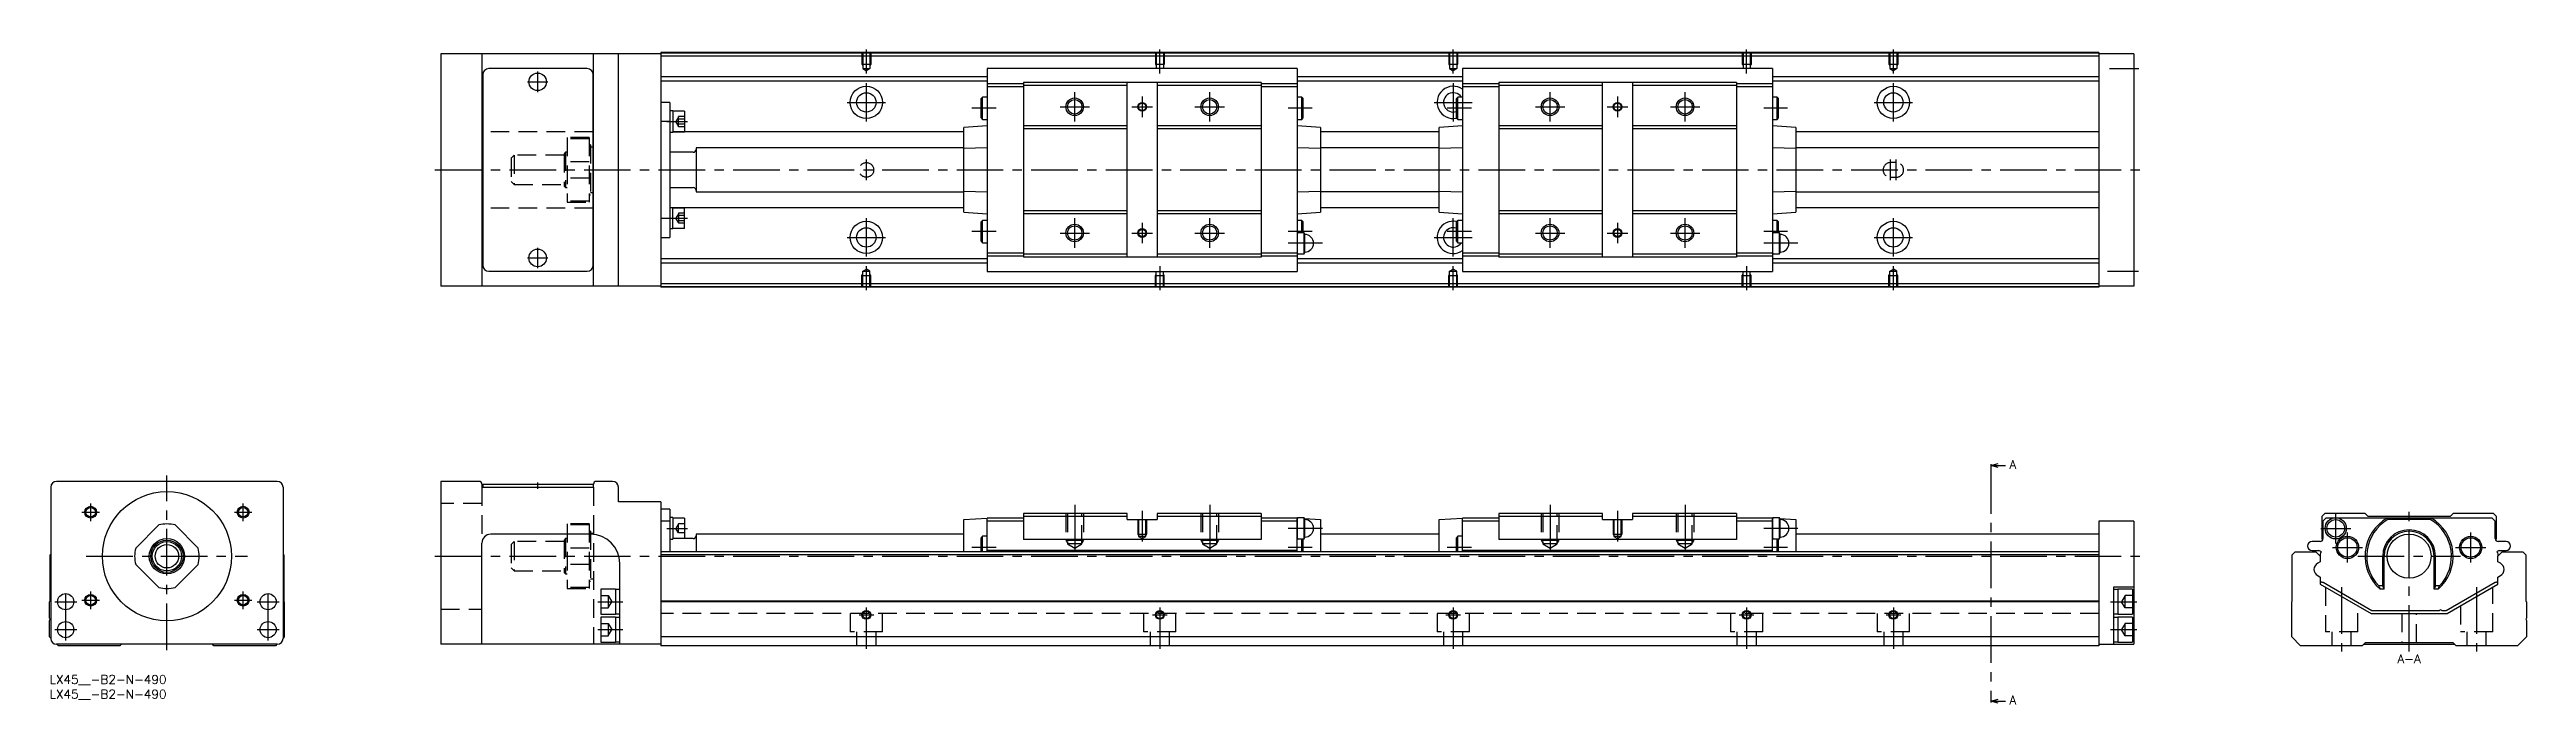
# Model space of a CAD drawing. Extents: x 0 to 844, y -10 to 213.
import ezdxf

# ---------------------------------------------------------------- set-up
doc = ezdxf.new("R2010")
doc.units = 0
doc.header["$LTSCALE"] = 0.5
doc.linetypes.add('CENTER', pattern=[50.8, 31.75, -6.35, 6.35, -6.35])
doc.linetypes.add('DASHED', pattern=[19.05, 12.7, -6.35])
for name, color, linetype in [('MSM_CENTER', 1, 'CENTER'), ('MSM_CONTINUOUS', 7, 'CONTINUOUS'), ('MSM_DASHED', 4, 'DASHED'), ('MSM_NARROW', 5, 'CONTINUOUS'), ('MSM_PART_NUMBER', 7, 'CONTINUOUS')]:
    doc.layers.add(name, color=color, linetype=linetype)
doc.styles.get("Standard").update_dxf_attribs({"font": 'txt.shx', "height": 3, "bigfont": 'bigfont.shx'})

# ---------------------------------------------------------------- blocks, each defined once
blk = doc.blocks.new('*U3')
at = {"layer": 'MSM_PART_NUMBER'}
blk.add_text('LX45__-B2-N-490', height=3, dxfattribs=at).set_placement((0, -3))
blk = doc.blocks.new('*U4')
at = {"layer": 'MSM_PART_NUMBER'}
blk.add_text('LX45__-B2-N-490', height=3, dxfattribs=at).set_placement((0, -8))

msp = doc.modelspace()

# ---------------------------------------------------------------- linework, layer by layer
at = {"layer": 'MSM_CENTER'}
for p, q in [((278.36, 204.91), (278.36, 213.12)), ((378.36, 204.91), (378.36, 213.12)), ((478.36, 204.91), (478.36, 213.12)), ((578.36, 204.91), (578.36, 213.12)), ((628.36, 204.91), (628.36, 213.12)), ((166.36, 198.62), (166.36, 205.62)), ((702.03, 206.62), (711.98, 206.62)), ((162.86, 202.12), (169.86, 202.12)), ((271.86, 195.12), (284.85, 195.12)), ((278.36, 188.62), (278.36, 201.62)), ((349.36, 188.62), (349.36, 198.62)), ((372.36, 197.12), (372.36, 190.12)), ((395.36, 188.62), (395.36, 198.62)), ((471.86, 195.12), (484.86, 195.12)), ((478.36, 201.62), (478.36, 188.62)), ((511.36, 188.62), (511.36, 198.62)), ((534.36, 197.12), (534.36, 190.12)), ((557.36, 188.62), (557.36, 198.62)), ((621.86, 195.12), (634.86, 195.12)), ((628.36, 188.62), (628.36, 201.62)), ((210.36, 188.58), (217.36, 188.58)), ((322.56, 193.12), (314.35, 193.12)), ((344.36, 193.62), (354.36, 193.62)), ((368.86, 193.62), (375.86, 193.62)), ((390.36, 193.62), (400.36, 193.62)), ((430.26, 193.12), (422.16, 193.12)), ((484.56, 193.12), (476.35, 193.12)), ((506.36, 193.62), (516.36, 193.62)), ((530.86, 193.62), (537.86, 193.62)), ((552.36, 193.62), (562.36, 193.62)), ((592.26, 193.12), (584.16, 193.12)), ((131.36, 172.12), (712.36, 172.12)), ((278.36, 168.62), (278.36, 175.62)), ((627.36, 168.62), (627.36, 175.62)), ((629.36, 168.62), (629.36, 175.62)), ((210.36, 155.67), (217.36, 155.67)), ((278.36, 142.62), (278.36, 155.62)), ((349.36, 145.62), (349.36, 155.62)), ((372.36, 154.12), (372.36, 147.12)), ((395.36, 145.62), (395.36, 155.62)), ((478.36, 142.62), (478.36, 155.62)), ((511.36, 145.62), (511.36, 155.62)), ((534.36, 154.12), (534.36, 147.12)), ((557.36, 145.62), (557.36, 155.62)), ((628.36, 142.62), (628.36, 155.62)), ((166.36, 138.62), (166.36, 145.62)), ((271.86, 149.12), (284.86, 149.12)), ((322.56, 151.12), (314.35, 151.12)), ((344.36, 150.62), (354.36, 150.62)), ((368.86, 150.62), (375.86, 150.62)), ((390.36, 150.62), (400.36, 150.62)), ((430.26, 151.12), (422.16, 151.12)), ((433.76, 147.12), (422.16, 147.12)), ((471.86, 149.12), (484.86, 149.12)), ((484.56, 151.12), (476.35, 151.12)), ((506.36, 150.62), (516.36, 150.62)), ((530.86, 150.62), (537.86, 150.62)), ((552.36, 150.62), (562.36, 150.62)), ((592.26, 151.12), (584.16, 151.12)), ((595.76, 147.12), (584.16, 147.12)), ((621.86, 149.12), (634.86, 149.12)), ((162.86, 142.12), (169.86, 142.12)), ((278.36, 131.12), (278.36, 139.33)), ((378.36, 139.33), (378.36, 131.12)), ((478.36, 131.12), (478.36, 139.33)), ((578.36, 139.33), (578.36, 131.12)), ((628.36, 131.12), (628.36, 139.33)), ((701.36, 137.62), (711.86, 137.62)), ((40, 8.5), (40, 68)), ((661.52, 70.87), (661.52, -8.37)), ((166.36, 63.5), (166.36, 65.6)), ((11.02, 55.5), (17.02, 55.5)), ((14.02, 52.5), (14.02, 58.5)), ((62.98, 55.5), (68.98, 55.5)), ((65.98, 52.5), (65.98, 58.5)), ((349.36, 58), (349.36, 40.3)), ((372.36, 56), (372.36, 45.5)), ((395.36, 58), (395.36, 40.3)), ((511.36, 58), (511.36, 40.3)), ((534.36, 56), (534.36, 45.5)), ((557.36, 58), (557.36, 40.3)), ((779.11, 44.87), (779.11, 55.13)), ((804.11, 8), (804.11, 56)), ((210.36, 50), (217.36, 50)), ((322.56, 43.5), (314.35, 43.5)), ((433.76, 50), (422.16, 50)), ((430.26, 43.5), (422.16, 43.5)), ((484.56, 43.5), (476.35, 43.5)), ((595.76, 50), (584.16, 50)), ((592.26, 43.5), (584.16, 43.5)), ((773.98, 50), (784.24, 50)), ((777.98, 43.5), (788.24, 43.5)), ((783.11, 38.37), (783.11, 48.63)), ((819.98, 43.5), (830.24, 43.5)), ((825.11, 38.37), (825.11, 48.63)), ((12.5, 40.5), (67.5, 40.5)), ((131.36, 40.5), (712.36, 40.5)), ((786.61, 40.5), (821.61, 40.5)), ((5.5, 11.75), (5.5, 28.75)), ((11.02, 25.5), (17.02, 25.5)), ((14.02, 22.5), (14.02, 28.5)), ((62.98, 25.5), (68.98, 25.5)), ((65.98, 22.5), (65.98, 28.5)), ((74.5, 11.75), (74.5, 28.75)), ((781.11, 29.97), (781.11, 8)), ((827.11, 29.97), (827.11, 8)), ((1.75, 25), (9.25, 25)), ((70.75, 25), (78.25, 25)), ((186.86, 25), (195.36, 25)), ((275.86, 20.5), (280.86, 20.5)), ((278.36, 9), (278.36, 23)), ((375.86, 20.5), (380.86, 20.5)), ((378.36, 23), (378.36, 9)), ((475.86, 20.5), (480.86, 20.5)), ((478.36, 23), (478.36, 9)), ((575.86, 20.5), (580.86, 20.5)), ((578.36, 23), (578.36, 9)), ((625.86, 20.5), (630.86, 20.5)), ((628.36, 23), (628.36, 9)), ((702.36, 25), (711.36, 25)), ((1.75, 15.5), (9.25, 15.5)), ((70.75, 15.5), (78.25, 15.5)), ((186.86, 15.5), (195.36, 15.5)), ((702.36, 15.5), (711.36, 15.5))]:
    msp.add_line(p, q, dxfattribs=at)
at = {"layer": 'MSM_CONTINUOUS'}
for p, q in [((208.36, 211.72), (133.36, 211.72)), ((133.36, 211.72), (133.36, 132.52)), ((147.36, 211.72), (147.36, 132.52)), ((185.36, 132.52), (185.36, 211.72)), ((193.86, 132.52), (193.86, 211.72)), ((698.36, 212.12), (208.36, 212.12)), ((208.36, 212.12), (208.36, 132.12)), ((698.36, 211.92), (208.36, 211.92)), ((698.36, 212.12), (698.36, 132.12)), ((710.36, 211.72), (698.36, 211.72)), ((710.36, 211.72), (710.36, 132.52)), ((147.66, 204.62), (147.66, 139.62)), ((183.26, 206.62), (149.66, 206.62)), ((185.26, 139.62), (185.26, 204.62)), ((698.36, 210.92), (208.36, 210.92)), ((319.56, 203.87), (208.36, 203.87)), ((425.16, 206.72), (319.56, 206.72)), ((319.56, 206.72), (319.56, 137.52)), ((425.16, 206.72), (425.16, 137.52)), ((481.56, 203.87), (425.16, 203.87)), ((587.16, 206.72), (481.56, 206.72)), ((481.56, 206.72), (481.56, 137.52)), ((587.16, 206.72), (587.16, 137.52)), ((698.36, 203.87), (587.16, 203.87)), ((147.66, 202.22), (147.36, 202.22)), ((147.66, 197.72), (147.36, 197.72)), ((185.36, 202.22), (185.26, 202.22)), ((185.36, 197.72), (185.26, 197.72)), ((319.56, 202.37), (208.36, 202.37)), ((211.36, 195.12), (208.36, 195.12)), ((211.36, 195.12), (211.36, 149.12)), ((317.96, 196.92), (317.46, 196.42)), ((317.46, 189.82), (317.46, 196.42)), ((317.96, 189.32), (317.96, 196.92)), ((319.56, 196.92), (317.96, 196.92)), ((331.86, 201.47), (319.56, 201.47)), ((331.86, 200.47), (319.56, 200.47)), ((412.86, 201.87), (331.86, 201.87)), ((331.86, 201.87), (331.86, 142.37)), ((367.26, 200.87), (331.86, 200.87)), ((367.26, 142.37), (367.26, 201.87)), ((377.46, 201.87), (377.46, 142.37)), ((412.86, 200.87), (377.46, 200.87)), ((412.86, 201.87), (412.86, 142.37)), ((425.16, 201.47), (412.86, 201.47)), ((425.16, 200.47), (412.86, 200.47)), ((481.56, 202.37), (425.16, 202.37)), ((426.76, 196.92), (425.16, 196.92)), ((427.26, 196.42), (426.76, 196.92)), ((426.76, 189.32), (426.76, 196.92)), ((427.26, 189.82), (427.26, 196.42)), ((479.96, 196.92), (479.46, 196.42)), ((479.46, 189.82), (479.46, 196.42)), ((479.96, 189.32), (479.96, 196.92)), ((481.56, 196.92), (479.96, 196.92)), ((493.86, 201.47), (481.56, 201.47)), ((493.86, 200.47), (481.56, 200.47)), ((574.86, 201.87), (493.86, 201.87)), ((493.86, 201.87), (493.86, 142.37)), ((529.26, 200.87), (493.86, 200.87)), ((529.26, 142.37), (529.26, 201.87)), ((539.46, 201.87), (539.46, 142.37)), ((574.86, 200.87), (539.46, 200.87)), ((574.86, 201.87), (574.86, 142.37)), ((587.16, 201.47), (574.86, 201.47)), ((587.16, 200.47), (574.86, 200.47)), ((698.36, 202.37), (587.16, 202.37)), ((588.76, 196.92), (587.16, 196.92)), ((589.26, 196.42), (588.76, 196.92)), ((588.76, 189.32), (588.76, 196.92)), ((589.26, 189.82), (589.26, 196.42)), ((211.36, 188.65), (208.36, 188.65)), ((212.36, 192.23), (211.36, 192.23)), ((212.36, 192.23), (212.36, 184.93)), ((216.36, 192.08), (212.36, 192.08)), ((216.36, 192.08), (216.36, 185.08)), ((319.56, 187.12), (311.56, 186.57)), ((311.56, 157.68), (311.56, 186.57)), ((317.46, 189.82), (317.96, 189.32)), ((317.96, 189.32), (319.56, 189.32)), ((367.26, 187.12), (331.86, 187.12)), ((367.26, 186.12), (331.86, 186.12)), ((412.86, 187.12), (377.46, 187.12)), ((412.86, 186.12), (377.46, 186.12)), ((425.16, 189.32), (426.76, 189.32)), ((433.16, 186.57), (425.16, 187.12)), ((426.76, 189.32), (427.26, 189.82)), ((433.16, 186.57), (433.16, 157.68)), ((481.56, 187.12), (473.56, 186.57)), ((473.56, 157.68), (473.56, 186.57)), ((479.46, 189.82), (479.96, 189.32)), ((479.96, 189.32), (481.56, 189.32)), ((529.26, 187.12), (493.86, 187.12)), ((529.26, 186.12), (493.86, 186.12)), ((574.86, 187.12), (539.46, 187.12)), ((574.86, 186.12), (539.46, 186.12)), ((587.16, 189.32), (588.76, 189.32)), ((595.16, 186.57), (587.16, 187.12)), ((588.76, 189.32), (589.26, 189.82)), ((595.16, 186.57), (595.16, 157.68)), ((147.66, 185.12), (147.36, 185.12)), ((185.36, 185.12), (185.26, 185.12)), ((185.36, 179.87), (185.26, 179.87)), ((211.36, 184.93), (212.36, 184.93)), ((219.36, 178.12), (211.36, 178.12)), ((212.36, 185.08), (216.36, 185.08)), ((311.56, 185.05), (212.36, 185.05)), ((220.36, 179.62), (220.36, 164.62)), ((311.56, 179.62), (220.36, 179.62)), ((319.56, 179.61), (311.56, 179.36)), ((433.16, 179.36), (425.16, 179.61)), ((473.56, 185.05), (433.16, 185.05)), ((473.56, 179.62), (433.16, 179.62)), ((481.56, 179.61), (473.56, 179.36)), ((595.16, 179.36), (587.16, 179.61)), ((698.36, 185.05), (595.16, 185.05)), ((698.36, 179.62), (595.16, 179.62)), ((185.26, 164.37), (185.36, 164.37)), ((211.36, 166.12), (219.36, 166.12)), ((220.36, 164.62), (311.56, 164.62)), ((311.56, 164.89), (319.56, 164.64)), ((425.16, 164.64), (433.16, 164.89)), ((473.56, 164.62), (433.16, 164.62)), ((473.56, 164.89), (481.56, 164.64)), ((587.16, 164.64), (595.16, 164.89)), ((595.16, 164.62), (698.36, 164.62)), ((147.66, 159.12), (147.36, 159.12)), ((185.36, 159.12), (185.26, 159.12)), ((211.36, 155.6), (208.36, 155.6)), ((211.36, 159.32), (212.36, 159.32)), ((212.36, 152.02), (211.36, 152.02)), ((212.36, 152.02), (212.36, 159.32)), ((311.56, 159.2), (212.36, 159.2)), ((212.36, 159.17), (216.36, 159.17)), ((216.36, 152.17), (212.36, 152.17)), ((216.36, 152.17), (216.36, 159.17)), ((311.56, 157.68), (319.56, 157.12)), ((317.96, 154.92), (317.46, 154.42)), ((317.46, 147.82), (317.46, 154.42)), ((317.96, 147.32), (317.96, 154.92)), ((319.56, 154.92), (317.96, 154.92)), ((367.26, 158.12), (331.86, 158.12)), ((367.26, 157.12), (331.86, 157.12)), ((412.86, 158.12), (377.46, 158.12)), ((412.86, 157.12), (377.46, 157.12)), ((425.16, 157.12), (433.16, 157.68)), ((426.76, 154.92), (425.16, 154.92)), ((427.26, 154.42), (426.76, 154.92)), ((426.76, 150.72), (426.76, 154.92)), ((427.26, 150.72), (427.26, 154.42)), ((473.56, 159.2), (433.16, 159.2)), ((473.56, 157.68), (481.56, 157.12)), ((479.96, 154.92), (479.46, 154.42)), ((479.46, 147.82), (479.46, 154.42)), ((479.96, 147.32), (479.96, 154.92)), ((481.56, 154.92), (479.96, 154.92)), ((529.26, 158.12), (493.86, 158.12)), ((529.26, 157.12), (493.86, 157.12)), ((574.86, 158.12), (539.46, 158.12)), ((574.86, 157.12), (539.46, 157.12)), ((587.16, 157.12), (595.16, 157.68)), ((588.76, 154.92), (587.16, 154.92)), ((589.26, 154.42), (588.76, 154.92)), ((588.76, 150.72), (588.76, 154.92)), ((589.26, 150.72), (589.26, 154.42)), ((698.36, 159.2), (595.16, 159.2)), ((147.66, 146.52), (147.36, 146.52)), ((185.36, 146.52), (185.26, 146.52)), ((208.36, 149.12), (211.36, 149.12)), ((317.46, 147.82), (317.96, 147.32)), ((317.96, 147.32), (319.56, 147.32)), ((331.86, 143.77), (319.56, 143.77)), ((425.16, 143.77), (412.86, 143.77)), ((425.32, 150.72), (425.16, 150.12)), ((425.16, 144.12), (425.32, 143.52)), ((425.32, 143.52), (425.32, 150.72)), ((427.6, 150.72), (425.32, 150.72)), ((425.32, 143.52), (427.6, 143.52)), ((427.6, 143.52), (427.6, 150.72)), ((427.76, 150.12), (427.6, 150.72)), ((427.6, 143.52), (427.76, 144.12)), ((427.76, 144.12), (427.76, 150.12)), ((479.46, 147.82), (479.96, 147.32)), ((479.96, 147.32), (481.56, 147.32)), ((493.86, 143.77), (481.56, 143.77)), ((587.16, 143.77), (574.86, 143.77)), ((587.32, 150.72), (587.16, 150.12)), ((587.16, 144.12), (587.32, 143.52)), ((587.32, 143.52), (587.32, 150.72)), ((589.6, 150.72), (587.32, 150.72)), ((587.32, 143.52), (589.6, 143.52)), ((589.6, 143.52), (589.6, 150.72)), ((589.76, 150.12), (589.6, 150.72)), ((589.6, 143.52), (589.76, 144.12)), ((589.76, 144.12), (589.76, 150.12)), ((147.36, 142.02), (147.66, 142.02)), ((149.66, 137.62), (183.26, 137.62)), ((185.26, 142.02), (185.36, 142.02)), ((319.56, 141.87), (208.36, 141.87)), ((319.56, 140.37), (208.36, 140.37)), ((331.86, 142.77), (319.56, 142.77)), ((319.56, 137.52), (425.16, 137.52)), ((367.26, 143.37), (331.86, 143.37)), ((412.86, 142.37), (331.86, 142.37)), ((412.86, 143.37), (377.46, 143.37)), ((425.16, 142.77), (412.86, 142.77)), ((481.56, 141.87), (425.16, 141.87)), ((481.56, 140.37), (425.16, 140.37)), ((493.86, 142.77), (481.56, 142.77)), ((481.56, 137.52), (587.16, 137.52)), ((529.26, 143.37), (493.86, 143.37)), ((574.86, 142.37), (493.86, 142.37)), ((574.86, 143.37), (539.46, 143.37)), ((587.16, 142.77), (574.86, 142.77)), ((698.36, 141.87), (587.16, 141.87)), ((698.36, 140.37), (587.16, 140.37)), ((208.36, 132.52), (133.36, 132.52)), ((698.36, 133.32), (208.36, 133.32)), ((698.36, 132.32), (208.36, 132.32)), ((698.36, 132.12), (208.36, 132.12)), ((710.36, 132.52), (698.36, 132.52)), ((661.52, 71.37), (664.02, 72.04)), ((661.52, 71.87), (661.52, 70.87)), ((661.52, 71.37), (666.52, 71.37)), ((664.02, 70.7), (661.52, 71.37)), ((0.4, 64), (0.4, 12.5)), ((77.6, 66), (2.4, 66)), ((79.6, 64), (79.6, 12.5)), ((146.36, 66), (133.36, 66)), ((133.36, 66), (133.36, 10.5)), ((147.36, 65), (147.36, 64)), ((147.36, 64), (185.36, 64)), ((147.66, 65), (147.66, 64)), ((147.66, 65), (185.26, 65)), ((163.36, 65.1), (169.36, 65.1)), ((163.36, 65.1), (163.36, 65)), ((169.36, 65), (169.36, 65.1)), ((185.26, 65), (185.26, 64)), ((185.36, 64), (185.36, 65)), ((191.86, 66), (186.36, 66)), ((193.86, 59), (193.86, 64)), ((29.36, 43.3), (37.2, 51.14)), ((42.8, 51.14), (50.64, 43.3)), ((208.36, 59), (193.86, 59)), ((208.36, 59), (208.36, 10)), ((211.36, 56.5), (208.36, 56.5)), ((211.36, 52.5), (208.36, 52.5)), ((211.36, 56.5), (211.36, 42)), ((212.36, 53.65), (211.36, 53.65)), ((212.36, 53.65), (212.36, 46.35)), ((216.36, 53.5), (212.36, 53.5)), ((216.36, 53.5), (216.36, 46.5)), ((311.56, 53), (319.56, 53.5)), ((311.56, 42), (311.56, 53)), ((331.86, 53.5), (319.56, 53.5)), ((319.56, 42), (319.56, 53.5)), ((331.86, 52.5), (319.56, 52.5)), ((367.26, 55), (331.86, 55)), ((331.86, 55), (331.86, 46.15)), ((367.26, 54), (331.86, 54)), ((367.26, 53), (367.26, 55)), ((367.26, 53), (377.46, 53)), ((377.46, 55), (377.46, 53)), ((412.86, 55), (377.46, 55)), ((412.86, 54), (377.46, 54)), ((412.86, 55), (412.86, 46.15)), ((425.16, 53.5), (412.86, 53.5)), ((425.16, 52.5), (412.86, 52.5)), ((425.32, 53.6), (425.16, 53)), ((425.16, 53.5), (425.29, 53.49)), ((425.16, 42), (425.16, 53.5)), ((425.32, 46.4), (425.32, 53.6)), ((427.6, 53.6), (425.32, 53.6)), ((427.76, 53), (427.6, 53.6)), ((427.6, 46.4), (427.6, 53.6)), ((427.67, 53.34), (433.16, 53)), ((427.76, 47), (427.76, 53)), ((433.16, 53), (433.16, 42)), ((473.56, 53), (481.56, 53.5)), ((473.56, 42), (473.56, 53)), ((493.86, 53.5), (481.56, 53.5)), ((481.56, 42), (481.56, 53.5)), ((493.86, 52.5), (481.56, 52.5)), ((529.26, 55), (493.86, 55)), ((493.86, 55), (493.86, 46.15)), ((529.26, 54), (493.86, 54)), ((529.26, 53), (529.26, 55)), ((529.26, 53), (539.46, 53)), ((539.46, 55), (539.46, 53)), ((574.86, 55), (539.46, 55)), ((574.86, 54), (539.46, 54)), ((574.86, 55), (574.86, 46.15)), ((587.16, 53.5), (574.86, 53.5)), ((587.16, 52.5), (574.86, 52.5)), ((587.32, 53.6), (587.16, 53)), ((587.16, 53.5), (587.29, 53.49)), ((587.16, 42), (587.16, 53.5)), ((587.32, 46.4), (587.32, 53.6)), ((589.6, 53.6), (587.32, 53.6)), ((589.76, 53), (589.6, 53.6)), ((589.6, 46.4), (589.6, 53.6)), ((589.67, 53.34), (595.16, 53)), ((589.76, 47), (589.76, 53)), ((595.16, 53), (595.16, 42)), ((710.36, 52.5), (698.36, 52.5)), ((698.36, 52.5), (698.36, 10)), ((710.36, 52.5), (710.36, 10.5)), ((775.36, 55), (774.36, 54)), ((774.36, 54), (774.36, 46.62)), ((775.76, 53.5), (774.76, 52.5)), ((774.76, 52.5), (774.76, 46.5)), ((789.11, 55), (775.36, 55)), ((778.27, 53.5), (775.76, 53.5)), ((832.46, 53.5), (779.95, 53.5)), ((790.11, 54), (789.11, 55)), ((818.11, 54), (790.11, 54)), ((796.63, 53.5), (796.88, 53)), ((811.34, 53), (796.88, 53)), ((811.34, 53), (811.59, 53.5)), ((819.11, 55), (818.11, 54)), ((832.86, 55), (819.11, 55)), ((833.46, 52.5), (832.46, 53.5)), ((833.86, 54), (832.86, 55)), ((833.46, 46.5), (833.46, 52.5)), ((833.86, 46.62), (833.86, 54)), ((147.36, 10.5), (147.36, 45)), ((184.36, 48), (150.36, 48)), ((211.36, 46.35), (212.36, 46.35)), ((219.36, 46.5), (212.36, 46.5)), ((220.36, 48), (220.36, 42)), ((311.56, 48), (220.36, 48)), ((317.96, 47.3), (317.46, 46.8)), ((317.46, 42), (317.46, 46.8)), ((317.96, 42), (317.96, 47.3)), ((319.56, 47.3), (317.96, 47.3)), ((425.16, 42.4), (319.56, 42.4)), ((412.86, 46.15), (331.86, 46.15)), ((425.16, 47), (425.32, 46.4)), ((425.32, 46.4), (427.6, 46.4)), ((426.76, 42), (426.76, 46.4)), ((427.26, 42), (427.26, 46.4)), ((427.6, 46.4), (427.76, 47)), ((473.56, 48), (433.16, 48)), ((479.96, 47.3), (479.46, 46.8)), ((479.46, 42), (479.46, 46.8)), ((479.96, 42), (479.96, 47.3)), ((481.56, 47.3), (479.96, 47.3)), ((587.16, 42.4), (481.56, 42.4)), ((574.86, 46.15), (493.86, 46.15)), ((587.16, 47), (587.32, 46.4)), ((587.32, 46.4), (589.6, 46.4)), ((588.76, 42), (588.76, 46.4)), ((589.26, 42), (589.26, 46.4)), ((589.6, 46.4), (589.76, 47)), ((698.36, 48), (595.16, 48)), ((773.76, 45.5), (771.06, 45.5)), ((771.06, 42.4), (773.36, 42.4)), ((837.16, 45.5), (834.46, 45.5)), ((834.86, 42.4), (837.16, 42.4)), ((0.2, 41), (0.4, 41.2)), ((0.2, 25.2), (0.2, 41)), ((37.2, 29.86), (29.36, 37.7)), ((50.64, 37.7), (42.8, 29.86)), ((79.6, 41.2), (79.8, 41)), ((79.8, 41), (79.8, 25.2)), ((194.36, 10.5), (194.36, 38)), ((698.36, 42), (208.36, 42)), ((698.36, 41), (208.36, 41)), ((764.31, 41), (765.31, 42)), ((764.31, 25.2), (764.31, 41)), ((765.31, 42), (772.36, 42)), ((772.36, 42), (773.86, 40.5)), ((773.86, 38.61), (772.96, 38.1)), ((772.96, 33.9), (773.86, 33.39)), ((773.81, 41.2), (773.81, 40.55)), ((773.86, 40.5), (773.86, 38.61)), ((795.11, 30.44), (795.11, 40.5)), ((795.61, 29.22), (795.61, 40.5)), ((812.61, 29.22), (812.61, 40.5)), ((813.11, 30.44), (813.11, 40.5)), ((834.36, 40.5), (835.86, 42)), ((834.36, 38.61), (834.36, 40.5)), ((835.25, 38.1), (834.36, 38.61)), ((834.36, 33.39), (835.25, 33.9)), ((834.41, 40.55), (834.41, 41.2)), ((835.86, 42), (842.91, 42)), ((842.91, 42), (843.91, 41)), ((843.91, 41), (843.91, 25.2)), ((192.86, 29.25), (187.86, 29.25)), ((187.86, 29.25), (187.86, 20.75)), ((192.86, 29.25), (192.86, 20.75)), ((194.36, 29.15), (192.86, 29.15)), ((710.36, 30), (703.36, 30)), ((703.36, 30), (703.36, 10.5)), ((704.86, 29.15), (703.36, 29.15)), ((709.86, 29.25), (704.86, 29.25)), ((704.86, 29.25), (704.86, 20.75)), ((709.86, 29.25), (709.86, 20.75)), ((773.86, 33.39), (773.86, 31)), ((773.86, 31), (791.18, 21)), ((774.61, 31.61), (774.81, 31.61)), ((774.81, 31.61), (791.45, 22)), ((795.11, 30.44), (793.75, 30.44)), ((795.61, 29.22), (794.22, 29.22)), ((795.61, 29.22), (795.11, 30.44)), ((813.11, 30.44), (812.61, 29.22)), ((814, 29.22), (812.61, 29.22)), ((814.47, 30.44), (813.11, 30.44)), ((816.77, 22), (833.41, 31.61)), ((817.04, 21), (834.36, 31)), ((833.41, 31.61), (833.61, 31.61)), ((834.36, 31), (834.36, 33.39)), ((0, 25), (0.2, 25.2)), ((0, 19.4), (0, 25)), ((0, 13), (0, 18.6)), ((79.8, 25.2), (80, 25)), ((80, 25), (80, 13)), ((187.86, 20.75), (192.86, 20.75)), ((192.86, 19.75), (187.86, 19.75)), ((187.86, 19.75), (187.86, 11.25)), ((192.86, 20.85), (194.36, 20.85)), ((192.86, 19.75), (192.86, 11.25)), ((194.36, 19.65), (192.86, 19.65)), ((698.36, 25.2), (208.36, 25.2)), ((698.36, 25), (208.36, 25)), ((703.36, 20.85), (704.86, 20.85)), ((704.86, 19.65), (703.36, 19.65)), ((704.86, 20.75), (709.86, 20.75)), ((709.86, 19.75), (704.86, 19.75)), ((704.86, 19.75), (704.86, 11.25)), ((709.86, 19.75), (709.86, 11.25)), ((764.11, 25), (764.31, 25.2)), ((764.11, 13), (764.11, 25)), ((791.18, 21), (817.04, 21)), ((791.45, 22), (814.46, 22)), ((815.26, 22), (816.77, 22)), ((843.91, 25.2), (844.11, 25)), ((844.11, 25), (844.11, 19.4)), ((844.11, 18.6), (844.11, 13)), ((0.4, 12.6), (0, 13)), ((77.6, 10.5), (2.4, 10.5)), ((3, 10), (2.5, 10.5)), ((24, 10), (3, 10)), ((24.5, 10.5), (24, 10)), ((56, 10), (55.5, 10.5)), ((77, 10), (56, 10)), ((77.5, 10.5), (77, 10)), ((80, 13), (79.6, 12.6)), ((208.36, 10.5), (133.36, 10.5)), ((187.86, 11.25), (192.86, 11.25)), ((192.86, 11.35), (194.36, 11.35)), ((698.36, 13), (208.36, 13)), ((698.36, 10), (208.36, 10)), ((698.36, 10.5), (710.36, 10.5)), ((703.36, 11.35), (704.86, 11.35)), ((704.86, 11.25), (709.86, 11.25)), ((767.11, 10), (764.11, 13)), ((788.11, 10), (767.11, 10)), ((789.11, 11), (788.11, 10)), ((788.61, 10.5), (819.61, 10.5)), ((819.11, 11), (789.11, 11)), ((820.11, 10), (819.11, 11)), ((841.11, 10), (820.11, 10)), ((844.11, 13), (841.11, 10)), ((661.52, -8.87), (664.02, -8.2)), ((661.52, -8.37), (661.52, -9.37)), ((661.52, -8.87), (666.52, -8.87)), ((664.02, -9.54), (661.52, -8.87))]:
    msp.add_line(p, q, dxfattribs=at)
for centre, radius in [((166.36, 202.12), 3), ((278.36, 195.12), 5.5), ((278.36, 195.12), 3.3), ((349.36, 193.62), 2.46), ((372.36, 193.62), 1.23), ((395.36, 193.62), 2.46), ((511.36, 193.62), 2.46), ((534.36, 193.62), 1.23), ((557.36, 193.62), 2.46), ((628.36, 195.12), 5.5), ((628.36, 195.12), 3.3), ((278.36, 149.12), 5.5), ((278.36, 149.12), 3.3), ((349.36, 150.62), 2.46), ((395.36, 150.62), 2.46), ((511.36, 150.62), 2.46), ((557.36, 150.62), 2.46), ((628.36, 149.12), 5.5), ((628.36, 149.12), 3.3), ((166.36, 142.12), 3), ((372.36, 150.62), 1.23), ((534.36, 150.62), 1.23), ((40, 40.5), 22), ((14.02, 55.5), 1.62), ((65.98, 55.5), 1.62), ((779.11, 50), 3.6), ((779.11, 50), 3), ((40, 40.5), 6), ((40, 40.5), 5.5), ((40, 40.5), 5), ((40, 40.5), 4), ((783.11, 43.5), 3.8), ((783.11, 43.5), 3.3), ((804.11, 40.5), 7.5), ((825.11, 43.5), 3.8), ((825.11, 43.5), 3.3), ((5.5, 25), 2.75), ((14.02, 25.5), 1.62), ((65.98, 25.5), 1.62), ((74.5, 25), 2.75), ((5.5, 15.5), 2.75), ((74.5, 15.5), 2.75), ((278.36, 20.5), 1.23), ((378.36, 20.5), 1.23), ((478.36, 20.5), 1.23), ((578.36, 20.5), 1.23), ((628.36, 20.5), 1.23)]:
    msp.add_circle(centre, radius, dxfattribs=at)
for centre, radius, start, end in [((149.66, 204.62), 2, 90, 180), ((183.26, 204.62), 2, 0, 90), ((478.36, 195.12), 5.5, 54.42147, 282.31824), ((478.36, 195.12), 3.3, 33.05573, 289.47122), ((219.36, 179.12), 1, 270, 0), ((219.36, 165.12), 1, 0, 90), ((478.36, 149.12), 5.5, 77.68176, 305.57853), ((478.36, 149.12), 3.3, 70.52878, 326.94427), ((427.76, 147.12), 3, 270, 90), ((589.76, 147.12), 3, 270, 90), ((149.66, 139.62), 2, 180, 270), ((183.26, 139.62), 2, 270, 0), ((2.4, 64), 2, 90, 180), ((77.6, 64), 2, 0, 90), ((146.36, 65), 1, 0, 90), ((186.36, 65), 1, 90, 180), ((191.86, 64), 2, 0, 90), ((40, 40.5), 11, 75.27264, 104.72736), ((427.76, 50), 3, 270, 90), ((589.76, 50), 3, 270, 90), ((804.11, 40.5), 15, 119.92643, 228.76392), ((804.11, 40.5), 14.44, 120.05097, 224.15139), ((804.11, 40.5), 14.44, 315.84861, 59.94903), ((804.11, 40.5), 15, 311.23608, 60.07357), ((40, 40.5), 11, 165.27264, 194.72736), ((40, 40.5), 11, 345.27264, 14.72736), ((150.36, 45), 3, 90, 180), ((184.36, 38), 10, 0, 90), ((219.36, 47.5), 1, 270, 0), ((771.06, 43.95), 1.55, 90, 270), ((773.36, 41.4), 1, 30.09191, 90), ((773.76, 46.5), 1, 270, 0), ((774.86, 46.62), 0.5, 180, 251.07258), ((804.11, 40.5), 9, 0, 180), ((804.11, 40.5), 8.5, 0, 180), ((834.46, 46.5), 1, 180, 270), ((833.36, 46.62), 0.5, 289.00551, 0), ((834.86, 41.4), 1, 90, 149.90809), ((837.16, 43.95), 1.55, 270, 90), ((774.26, 35.85), 2.6, 120.00003, 176.58933), ((774.26, 36.15), 2.6, 183.41067, 239.99996), ((774.61, 41.2), 0.8, 118.74892, 180), ((833.61, 41.2), 0.8, 0, 61.25108), ((833.95, 35.85), 2.6, 3.41067, 59.99996), ((833.95, 36.15), 2.6, 300.00004, 356.58933), ((40, 40.5), 11, 255.27264, 284.72736), ((774.61, 32.41), 0.8, 200.37237, 270), ((806.33, 34.62), 13.26, 198.36858, 204.03004), ((801.82, 34.65), 13.33, 335.98509, 341.61629), ((833.61, 32.41), 0.8, 270, 339.63587), ((-0.3, 19), 0.5, 306.8699, 53.1301), ((814.86, 21.7), 0.5, 36.8699, 143.1301), ((844.41, 19), 0.5, 126.8699, 233.1301), ((2.4, 12.5), 2, 180, 270), ((77.6, 12.5), 2, 270, 0)]:
    msp.add_arc(centre, radius, start, end, dxfattribs=at)
at = {"layer": 'MSM_DASHED'}
for p, q in [((276.86, 212.12), (276.86, 208.12)), ((277.13, 212.12), (277.13, 206.62)), ((279.59, 212.12), (279.59, 206.62)), ((279.86, 212.12), (279.86, 208.12)), ((376.86, 212.12), (376.86, 208.12)), ((377.13, 212.12), (377.13, 206.72)), ((379.59, 212.12), (379.59, 206.72)), ((379.86, 212.12), (379.86, 208.12)), ((476.86, 212.12), (476.86, 208.12)), ((477.13, 212.12), (477.13, 206.62)), ((479.59, 212.12), (479.59, 206.62)), ((479.86, 212.12), (479.86, 208.12)), ((576.86, 212.12), (576.86, 208.12)), ((577.13, 212.12), (577.13, 206.72)), ((579.59, 212.12), (579.59, 206.72)), ((579.86, 212.12), (579.86, 208.12)), ((626.86, 212.12), (626.86, 208.12)), ((627.13, 212.12), (627.13, 206.62)), ((629.59, 212.12), (629.59, 206.62)), ((629.86, 212.12), (629.86, 208.12)), ((276.86, 208.12), (277.13, 207.66)), ((276.86, 208.12), (279.86, 208.12)), ((277.13, 206.62), (278.36, 205.91)), ((277.13, 206.62), (279.59, 206.62)), ((279.59, 206.62), (278.36, 205.91)), ((279.86, 208.12), (279.59, 207.66)), ((376.86, 208.12), (379.86, 208.12)), ((376.86, 208.12), (377.13, 207.66)), ((379.86, 208.12), (379.59, 207.66)), ((476.86, 208.12), (479.86, 208.12)), ((476.86, 208.12), (477.13, 207.66)), ((477.13, 206.62), (479.59, 206.62)), ((477.13, 206.62), (478.36, 205.91)), ((479.59, 206.62), (478.36, 205.91)), ((479.86, 208.12), (479.59, 207.66)), ((576.86, 208.12), (579.86, 208.12)), ((576.86, 208.12), (577.13, 207.66)), ((579.86, 208.12), (579.59, 207.66)), ((626.86, 208.12), (629.86, 208.12)), ((626.86, 208.12), (627.13, 207.66)), ((627.13, 206.62), (629.59, 206.62)), ((627.13, 206.62), (628.36, 205.91)), ((629.59, 206.62), (628.36, 205.91)), ((629.86, 208.12), (629.59, 207.66)), ((214.36, 190.08), (213.49, 188.58)), ((214.36, 187.08), (213.49, 188.58)), ((214.36, 186.85), (214.36, 190.31)), ((216.36, 190.31), (214.36, 190.31)), ((216.36, 189.45), (214.36, 189.45)), ((216.36, 187.71), (214.36, 187.71)), ((216.36, 186.85), (214.36, 186.85)), ((185.26, 185.12), (147.66, 185.12)), ((175.86, 178.12), (175.36, 177.62)), ((175.36, 177.62), (175.36, 166.62)), ((175.86, 178.12), (175.86, 166.12)), ((176.36, 178.12), (175.86, 178.12)), ((183.86, 183.12), (176.36, 183.12)), ((176.36, 183.12), (176.36, 161.12)), ((183.86, 182.76), (176.36, 182.76)), ((183.86, 183.12), (183.86, 161.12)), ((184.36, 180.62), (183.86, 180.62)), ((184.36, 180.62), (184.36, 163.62)), ((185.26, 179.87), (184.36, 179.87)), ((158.36, 177.12), (157.36, 176.12)), ((157.36, 176.12), (157.36, 168.12)), ((158.36, 177.12), (158.36, 167.12)), ((175.36, 177.12), (158.36, 177.12)), ((183.86, 174.92), (176.36, 174.92)), ((183.86, 169.33), (176.36, 169.33)), ((629.36, 174.62), (627.36, 174.62)), ((627.36, 169.62), (629.36, 169.62)), ((157.36, 168.12), (158.36, 167.12)), ((158.36, 167.12), (175.36, 167.12)), ((175.36, 166.62), (175.86, 166.12)), ((175.86, 166.12), (176.36, 166.12)), ((183.86, 161.49), (176.36, 161.49)), ((176.36, 161.12), (183.86, 161.12)), ((183.86, 163.62), (184.36, 163.62)), ((184.36, 164.37), (185.26, 164.37)), ((185.26, 159.12), (147.66, 159.12)), ((214.36, 157.17), (213.49, 155.67)), ((214.36, 154.17), (213.49, 155.67)), ((214.36, 157.4), (214.36, 153.94)), ((216.36, 157.4), (214.36, 157.4)), ((216.36, 156.54), (214.36, 156.54)), ((216.36, 154.8), (214.36, 154.8)), ((216.36, 153.94), (214.36, 153.94)), ((276.86, 136.12), (277.13, 136.59)), ((276.86, 132.12), (276.86, 136.12)), ((276.86, 136.12), (279.86, 136.12)), ((277.13, 137.62), (278.36, 138.33)), ((277.13, 132.12), (277.13, 137.62)), ((277.13, 137.62), (279.59, 137.62)), ((279.59, 137.62), (278.36, 138.33)), ((279.59, 132.12), (279.59, 137.62)), ((279.86, 136.12), (279.59, 136.59)), ((279.86, 132.12), (279.86, 136.12)), ((376.86, 136.12), (377.13, 136.59)), ((376.86, 136.12), (379.86, 136.12)), ((376.86, 132.12), (376.86, 136.12)), ((377.13, 132.12), (377.13, 137.52)), ((379.59, 132.12), (379.59, 137.52)), ((379.86, 136.12), (379.59, 136.59)), ((379.86, 132.12), (379.86, 136.12)), ((476.86, 136.12), (477.13, 136.59)), ((476.86, 136.12), (479.86, 136.12)), ((476.86, 132.12), (476.86, 136.12)), ((477.13, 137.62), (478.36, 138.33)), ((477.13, 137.62), (479.59, 137.62)), ((477.13, 132.12), (477.13, 137.62)), ((479.59, 137.62), (478.36, 138.33)), ((479.59, 132.12), (479.59, 137.62)), ((479.86, 136.12), (479.59, 136.59)), ((479.86, 132.12), (479.86, 136.12)), ((576.86, 136.12), (577.13, 136.59)), ((576.86, 136.12), (579.86, 136.12)), ((576.86, 132.12), (576.86, 136.12)), ((577.13, 132.12), (577.13, 137.52)), ((579.59, 132.12), (579.59, 137.52)), ((579.86, 136.12), (579.59, 136.59)), ((579.86, 132.12), (579.86, 136.12)), ((626.86, 136.12), (627.13, 136.59)), ((626.86, 136.12), (629.86, 136.12)), ((626.86, 132.12), (626.86, 136.12)), ((627.13, 137.62), (628.36, 138.33)), ((627.13, 137.62), (629.59, 137.62)), ((627.13, 132.12), (627.13, 137.62)), ((629.59, 137.62), (628.36, 138.33)), ((629.59, 132.12), (629.59, 137.62)), ((629.86, 136.12), (629.59, 136.59)), ((629.86, 132.12), (629.86, 136.12)), ((147.36, 64), (147.36, 45)), ((185.36, 64), (185.36, 10.5)), ((147.36, 58.5), (133.36, 58.5)), ((183.86, 51.5), (176.36, 51.5)), ((176.36, 51.5), (176.36, 29.5)), ((183.86, 51.14), (176.36, 51.14)), ((183.86, 51.5), (183.86, 29.5)), ((214.36, 51.5), (213.49, 50)), ((214.36, 48.5), (214.36, 51.5)), ((216.36, 51.5), (214.36, 51.5)), ((346.36, 55), (346.36, 46)), ((346.9, 55), (346.9, 44.72)), ((351.82, 44.72), (351.82, 55)), ((352.36, 55), (352.36, 46)), ((370.86, 53), (370.86, 48)), ((371.13, 53), (371.13, 47.21)), ((373.59, 47.21), (373.59, 53)), ((373.86, 53), (373.86, 48)), ((392.36, 55), (392.36, 46)), ((392.9, 55), (392.9, 44.72)), ((397.82, 44.72), (397.82, 55)), ((398.36, 55), (398.36, 46)), ((508.36, 55), (508.36, 46)), ((508.9, 55), (508.9, 44.72)), ((513.82, 44.72), (513.82, 55)), ((514.36, 55), (514.36, 46)), ((532.86, 53), (532.86, 48)), ((533.13, 53), (533.13, 47.21)), ((535.59, 47.21), (535.59, 53)), ((535.86, 53), (535.86, 48)), ((554.36, 55), (554.36, 46)), ((554.9, 55), (554.9, 44.72)), ((559.82, 44.72), (559.82, 55)), ((560.36, 55), (560.36, 46)), ((158.36, 45.5), (157.36, 44.5)), ((157.36, 44.5), (157.36, 36.5)), ((175.36, 45.5), (158.36, 45.5)), ((158.36, 45.5), (158.36, 35.5)), ((175.86, 46.5), (175.36, 46)), ((175.36, 46), (175.36, 35)), ((176.36, 46.5), (175.86, 46.5)), ((175.86, 46.5), (175.86, 34.5)), ((183.86, 43.3), (176.36, 43.3)), ((184.36, 49), (183.86, 49)), ((184.36, 49), (184.36, 32)), ((185.36, 48.25), (184.36, 48.25)), ((214.36, 48.5), (213.49, 50)), ((214.36, 50), (216.36, 50)), ((216.36, 48.5), (214.36, 48.5)), ((346.36, 46), (346.9, 45.06)), ((346.36, 46), (352.36, 46)), ((351.82, 44.72), (346.9, 44.72)), ((346.9, 44.72), (349.36, 43.3)), ((349.36, 43.3), (351.82, 44.72)), ((352.36, 46), (351.82, 45.06)), ((370.86, 48), (373.86, 48)), ((370.86, 48), (371.13, 47.53)), ((371.13, 47.21), (372.36, 46.5)), ((373.59, 47.21), (371.13, 47.21)), ((372.36, 46.5), (373.59, 47.21)), ((373.86, 48), (373.59, 47.53)), ((392.36, 46), (398.36, 46)), ((392.36, 46), (392.9, 45.06)), ((392.9, 44.72), (395.36, 43.3)), ((397.82, 44.72), (392.9, 44.72)), ((395.36, 43.3), (397.82, 44.72)), ((398.36, 46), (397.82, 45.06)), ((508.36, 46), (508.9, 45.06)), ((508.36, 46), (514.36, 46)), ((513.82, 44.72), (508.9, 44.72)), ((508.9, 44.72), (511.36, 43.3)), ((511.36, 43.3), (513.82, 44.72)), ((514.36, 46), (513.82, 45.06)), ((532.86, 48), (535.86, 48)), ((532.86, 48), (533.13, 47.53)), ((533.13, 47.21), (534.36, 46.5)), ((535.59, 47.21), (533.13, 47.21)), ((534.36, 46.5), (535.59, 47.21)), ((535.86, 48), (535.59, 47.53)), ((554.36, 46), (560.36, 46)), ((554.36, 46), (554.9, 45.06)), ((554.9, 44.72), (557.36, 43.3)), ((559.82, 44.72), (554.9, 44.72)), ((557.36, 43.3), (559.82, 44.72)), ((560.36, 46), (559.82, 45.06)), ((157.36, 36.5), (158.36, 35.5)), ((158.36, 35.5), (175.36, 35.5)), ((175.36, 35), (175.86, 34.5)), ((175.86, 34.5), (176.36, 34.5)), ((183.86, 37.7), (176.36, 37.7)), ((183.86, 29.86), (176.36, 29.86)), ((176.36, 29.5), (183.86, 29.5)), ((183.86, 32), (184.36, 32)), ((184.36, 32.75), (185.36, 32.75)), ((187.86, 27.12), (190.36, 27.12)), ((190.36, 27.12), (190.36, 22.88)), ((190.36, 27.12), (191.59, 25)), ((707.36, 27.12), (706.13, 25)), ((709.86, 27.12), (707.36, 27.12)), ((707.36, 22.88), (707.36, 27.12)), ((775.61, 29.99), (775.61, 14.7)), ((832.61, 14.7), (832.61, 29.99)), ((133.36, 22.5), (147.36, 22.5)), ((187.86, 25), (190.36, 25)), ((187.86, 22.88), (190.36, 22.88)), ((187.86, 17.62), (190.36, 17.62)), ((190.36, 22.88), (191.59, 25)), ((190.36, 17.62), (191.59, 15.5)), ((190.36, 17.62), (190.36, 13.38)), ((698.36, 25.2), (208.36, 25.2)), ((698.36, 25), (208.36, 25)), ((698.36, 21), (208.36, 21)), ((272.86, 21), (272.86, 14.7)), ((283.86, 14.7), (283.86, 21)), ((372.86, 21), (372.86, 14.7)), ((383.86, 14.7), (383.86, 21)), ((472.86, 21), (472.86, 14.7)), ((483.86, 14.7), (483.86, 21)), ((572.86, 21), (572.86, 14.7)), ((583.86, 14.7), (583.86, 21)), ((622.86, 21), (622.86, 14.7)), ((633.86, 14.7), (633.86, 21)), ((707.36, 22.88), (706.13, 25)), ((707.36, 17.62), (706.13, 15.5)), ((707.36, 25), (709.86, 25)), ((709.86, 22.88), (707.36, 22.88)), ((707.36, 13.38), (707.36, 17.62)), ((709.86, 17.62), (707.36, 17.62)), ((786.61, 14.7), (786.61, 23.64)), ((801.61, 21), (801.61, 11)), ((806.61, 11), (806.61, 21)), ((821.61, 23.64), (821.61, 14.7)), ((187.86, 15.5), (190.36, 15.5)), ((187.86, 13.38), (190.36, 13.38)), ((190.36, 13.38), (191.59, 15.5)), ((283.86, 14.7), (272.86, 14.7)), ((275.06, 14.7), (275.06, 10)), ((281.66, 10), (281.66, 14.7)), ((383.86, 14.7), (372.86, 14.7)), ((375.06, 14.7), (375.06, 10)), ((381.66, 10), (381.66, 14.7)), ((483.86, 14.7), (472.86, 14.7)), ((475.06, 14.7), (475.06, 10)), ((481.66, 10), (481.66, 14.7)), ((583.86, 14.7), (572.86, 14.7)), ((575.06, 14.7), (575.06, 10)), ((581.66, 10), (581.66, 14.7)), ((633.86, 14.7), (622.86, 14.7)), ((625.06, 14.7), (625.06, 10)), ((631.66, 10), (631.66, 14.7)), ((707.36, 13.38), (706.13, 15.5)), ((707.36, 15.5), (709.86, 15.5)), ((709.86, 13.38), (707.36, 13.38)), ((786.61, 14.7), (775.61, 14.7)), ((777.81, 14.7), (777.81, 10)), ((784.41, 10), (784.41, 14.7)), ((832.61, 14.7), (821.61, 14.7)), ((823.81, 14.7), (823.81, 10)), ((830.41, 10), (830.41, 14.7))]:
    msp.add_line(p, q, dxfattribs=at)
msp.add_circle((278.36, 172.12), 2.5, dxfattribs=at)
for centre, start, end in [((627.36, 172.12), 90, 270), ((629.36, 172.12), 270, 90)]:
    msp.add_arc(centre, 2.5, start, end, dxfattribs=at)
at = {"layer": 'MSM_NARROW'}
for centre, radius in [((349.36, 193.62), 3), ((372.36, 193.62), 1.5), ((395.36, 193.62), 3), ((511.36, 193.62), 3), ((534.36, 193.62), 1.5), ((557.36, 193.62), 3), ((349.36, 150.62), 3), ((372.36, 150.62), 1.5), ((395.36, 150.62), 3), ((511.36, 150.62), 3), ((534.36, 150.62), 1.5), ((557.36, 150.62), 3), ((14.02, 55.5), 2), ((65.98, 55.5), 2), ((14.02, 25.5), 2), ((65.98, 25.5), 2), ((278.36, 20.5), 1.5), ((378.36, 20.5), 1.5), ((478.36, 20.5), 1.5), ((578.36, 20.5), 1.5), ((628.36, 20.5), 1.5)]:
    msp.add_circle(centre, radius, dxfattribs=at)

# ---------------------------------------------------------------- block references
at = {"layer": 'MSM_CONTINUOUS'}
for name in ['*U3', '*U4']:
    msp.add_blockref(name, (0, 0), dxfattribs=at)

# ---------------------------------------------------------------- texts
at = {"layer": 'MSM_PART_NUMBER'}
for s, p in [('A', (667.94, 70.24)), ('A-A', (800.11, 4.04)), ('A', (667.94, -10))]:
    msp.add_text(s, height=3, dxfattribs=at).set_placement(p)

doc.saveas('drawing.dxf')
